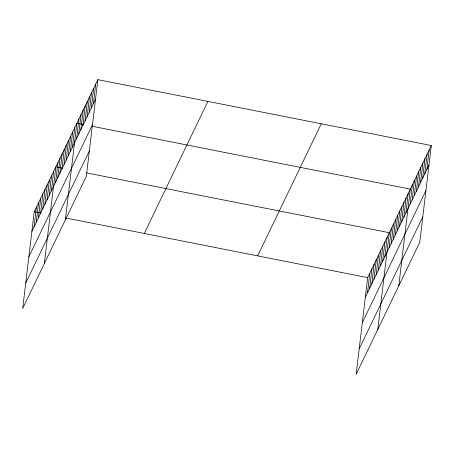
<?xml version="1.0" encoding="UTF-8"?>
<svg xmlns="http://www.w3.org/2000/svg" width="454" height="454" viewBox="0 0 454 454"><rect width="100%" height="100%" fill="white"/><g stroke="black" fill="none" stroke-linecap="round" stroke-linejoin="round"><path stroke-width="0.68" d="M97.86 79.649L34.232 211.74L22.7 308.47L86.328 176.373L97.86 79.649L431.3 145.53L419.768 242.26L356.14 374.351L367.672 277.627L431.3 145.53M34.061 226.847L36.399 207.251M36.224 222.358L38.562 202.762M38.386 217.869L40.724 198.267M40.548 213.374L42.886 193.779M42.716 208.885L45.048 189.284M44.878 204.391L47.216 184.795M47.04 199.902L49.378 180.306M49.202 195.413L51.54 175.811M51.364 190.918L53.703 171.323M44.333 263.558L55.865 166.828L62.538 168.15M55.632 182.071L57.964 162.47M57.732 177.707L60.064 158.111M59.832 173.349L62.164 153.753M61.931 168.99L64.264 149.394M64.031 164.632L66.363 145.036M66.131 160.273L68.463 140.678M68.231 155.915L70.563 136.319M70.325 151.557L72.663 131.955M72.424 147.198L74.762 127.597M65.331 219.969L76.862 123.238L83.53 124.555M76.624 138.476L78.962 118.88M78.724 134.117L81.062 114.522M80.823 129.759L83.161 110.163M82.923 125.4L85.261 105.805M85.023 121.042L87.361 101.446M87.123 116.684L89.461 97.082M89.222 112.325L91.56 92.724M91.322 107.961L93.66 88.365M93.422 103.603L95.76 84.007M367.502 292.728L369.84 273.132M369.664 288.239L372.002 268.643M371.826 283.75L374.164 264.149M373.988 279.255L376.326 259.66M376.156 274.766L378.488 255.171M378.318 270.272L380.656 250.676M380.48 265.783L382.818 246.187M382.643 261.294L384.981 241.693M384.805 256.799L387.143 237.204M377.773 329.439L389.305 232.715L86.544 172.889M389.072 247.952L391.405 228.351M391.166 243.594L393.505 223.992M393.266 239.23L395.604 219.634M395.366 234.871L397.704 215.275M397.466 230.513L399.804 210.917M399.565 226.154L401.904 206.559M401.665 221.796L404.003 202.2M403.765 217.438L406.103 197.842M405.865 213.079L408.203 193.478M398.771 285.85L410.303 189.119L92.202 126.269M410.064 204.357L412.402 184.761M412.164 199.998L414.502 180.403M414.264 195.64L416.602 176.044M416.363 191.282L418.701 171.686M418.463 186.923L420.801 167.327M420.563 182.565L422.901 162.969M422.663 178.206L425.001 158.605M424.762 173.848L427.101 154.246M426.862 169.49L429.2 149.888M31.899 231.341L95.522 99.244M28.863 256.794L92.491 124.697M25.736 283.018L89.359 150.921M144.27 233.481L207.898 101.39M257.639 255.886L321.267 123.789M365.339 297.222L428.962 165.125M362.303 322.675L425.926 190.578M359.176 348.899L422.799 216.802M34.232 211.74L40.905 213.062M66.244 218.068L367.672 277.627"/></g></svg>
